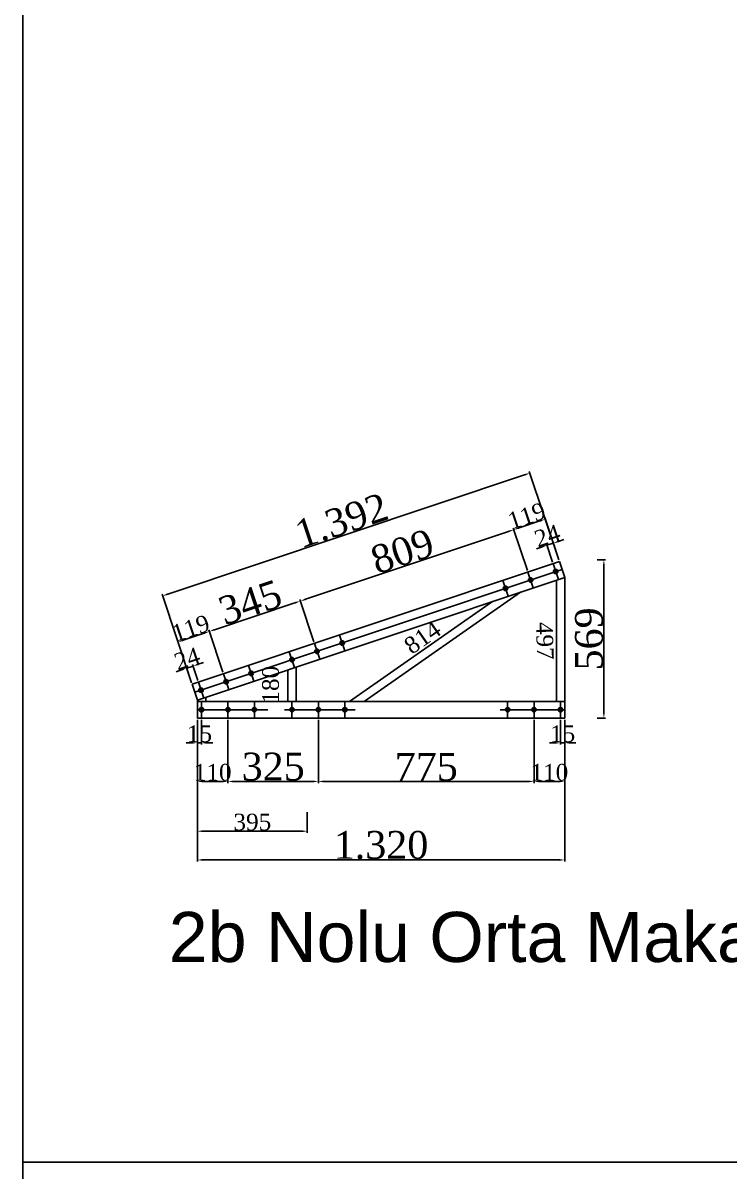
# Model space of a CAD drawing. Header units: millimetres. Extents: x 201962 to 221859, y -224854 to -197588.
# Drawn here: x 209923 to 212460, y -217728 to -213603 of the extents above; entities that cross this region are included whole.
import ezdxf

# ---------------------------------------------------------------- set-up
doc = ezdxf.new("R2010")
doc.units = ezdxf.units.MM
doc.header["$MEASUREMENT"] = 0
for name, color, linetype in [('Block1', 255, 'Continuous'), ('DUVAR', 7, 'Continuous'), ('ÖLÇÜLENDİRME', 121, 'Continuous')]:
    doc.layers.add(name, color=color, linetype=linetype)
doc.styles.add('133', font='times.ttf')
doc.styles.get("Standard").update_dxf_attribs({"font": 'arial.ttf'})
doc.dimstyles.new('MAKAS', dxfattribs={"dimscale": 20, "dimtxt": 1.3, "dimasz": 1, "dimexe": 0.3, "dimexo": 0.3, "dimgap": 0.1, "dimtad": 1, "dimrnd": 1, "dimzin": 12, "dimdsep": 46, "dimlunit": 6, "dimtxsty": '133', "dimcen": 0.8, "dimdle": 0.0005, "dimclrd": 4, "dimclre": 6, "dimclrt": 2, "dimazin": 3, "dimtfac": 1, "dimtmove": 0, "dimatfit": 2, "dimldrblk": 'DOTSMALL', "dimfxl": 0, "dimtolj": 1, "dimtzin": 0, "dimarcsym": 0})
doc.dimstyles.new('makas 1', dxfattribs={"dimscale": 20, "dimtxt": 3, "dimasz": 1.2, "dimexe": 0.3, "dimexo": 0.3, "dimgap": 0.1, "dimtad": 1, "dimrnd": 1, "dimzin": 12, "dimdsep": 46, "dimlunit": 6, "dimtxsty": '133', "dimblk": 'NONE', "dimcen": 0.8, "dimdle": 0.0005, "dimse1": 1, "dimse2": 1, "dimsd1": 1, "dimsd2": 1, "dimclrd": 105, "dimclre": 42, "dimclrt": 2, "dimazin": 3, "dimtfac": 1, "dimtmove": 0, "dimatfit": 2, "dimldrblk": 'NONE', "dimfxl": 0, "dimtolj": 1, "dimtzin": 0, "dimarcsym": 0})

# ---------------------------------------------------------------- blocks, each defined once
blk = doc.blocks.new('*D9921')
at = {"layer": 'Defpoints', "color": 0}
for p in [(210549.5, -216100.3), (210564.5, -216100.3), (210564.5, -216189.3)]:
    blk.add_point(p, dxfattribs=at)
at = {"layer": 'ÖLÇÜLENDİRME', "color": 6, "lineweight": -2, "ltscale": 0.5}
for p, q in [((210549.5, -216106.3), (210549.5, -216195.3)), ((210564.5, -216106.3), (210564.5, -216195.3))]:
    blk.add_line(p, q, dxfattribs=at)
at = {"layer": 'ÖLÇÜLENDİRME', "color": 4, "lineweight": -2, "ltscale": 0.5}
for p, q in [((210529.5, -216189.3), (210509.5, -216189.3)), ((210549.5, -216189.3), (210564.5, -216189.3)), ((210584.5, -216189.3), (210604.5, -216189.3))]:
    blk.add_line(p, q, dxfattribs=at)
at = {"layer": 'ÖLÇÜLENDİRME', "color": 4}
for points in [[(210529.5, -216192.6), (210529.5, -216186), (210549.5, -216189.3)], [(210584.5, -216186), (210584.5, -216192.6), (210564.5, -216189.3)]]:
    blk.add_solid(points, dxfattribs=at)
at = {"layer": 'ÖLÇÜLENDİRME', "color": 2, "insert": (210557, -216156.9), "char_height": 60, "attachment_point": 5, "style": '133'}
blk.add_mtext('\\A1;15', dxfattribs=at)
blk = doc.blocks.new('_DotSmall')
at = {"color": 0, "linetype": 'ByBlock', "const_width": 0.5}
blk.add_lwpolyline([(-0.0625, 0, 1), (0.0625, 0, 1)], format="xyb", close=True, dxfattribs=at)
blk = doc.blocks.new('*D9922')
at = {"layer": 'Defpoints', "color": 0}
for p in [(210549.5, -216100.3), (210659.5, -216100.3), (210659.5, -216327.9)]:
    blk.add_point(p, dxfattribs=at)
at = {"layer": 'ÖLÇÜLENDİRME', "color": 6, "lineweight": -2, "ltscale": 0.5}
for p, q in [((210549.5, -216106.3), (210549.5, -216333.9)), ((210659.5, -216106.3), (210659.5, -216333.9))]:
    blk.add_line(p, q, dxfattribs=at)
at = {"layer": 'ÖLÇÜLENDİRME', "color": 4, "lineweight": -2, "ltscale": 0.5}
blk.add_line((210569.5, -216327.9), (210639.5, -216327.9), dxfattribs=at)
at = {"layer": 'ÖLÇÜLENDİRME', "color": 4}
for points in [[(210569.5, -216324.6), (210569.5, -216331.3), (210549.5, -216327.9)], [(210639.5, -216331.3), (210639.5, -216324.6), (210659.5, -216327.9)]]:
    blk.add_solid(points, dxfattribs=at)
at = {"layer": 'ÖLÇÜLENDİRME', "color": 2, "insert": (210604.5, -216295.5), "char_height": 60, "attachment_point": 5, "style": '133'}
blk.add_mtext('\\A1;110', dxfattribs=at)
blk = doc.blocks.new('*D9923')
at = {"layer": 'Defpoints', "color": 0}
for p in [(210659.5, -216100.3), (210984.5, -216100.3), (210984.5, -216327.9)]:
    blk.add_point(p, dxfattribs=at)
at = {"layer": 'ÖLÇÜLENDİRME', "color": 6, "lineweight": -2, "ltscale": 0.5}
for p, q in [((210659.5, -216106.3), (210659.5, -216333.9)), ((210984.5, -216106.3), (210984.5, -216333.9))]:
    blk.add_line(p, q, dxfattribs=at)
at = {"layer": 'ÖLÇÜLENDİRME', "color": 4, "lineweight": -2, "ltscale": 0.5}
blk.add_line((210679.5, -216327.9), (210964.5, -216327.9), dxfattribs=at)
at = {"layer": 'ÖLÇÜLENDİRME', "color": 4}
for points in [[(210679.5, -216324.6), (210679.5, -216331.3), (210659.5, -216327.9)], [(210964.5, -216331.3), (210964.5, -216324.6), (210984.5, -216327.9)]]:
    blk.add_solid(points, dxfattribs=at)
at = {"layer": 'ÖLÇÜLENDİRME', "color": 2, "insert": (210822, -216275.2), "char_height": 100, "attachment_point": 5, "style": '133'}
blk.add_mtext('\\A1;325', dxfattribs=at)
blk = doc.blocks.new('*D9924')
at = {"layer": 'Defpoints', "color": 0}
for p in [(210984.5, -216100.3), (211759.5, -216100.3), (211759.5, -216327.9)]:
    blk.add_point(p, dxfattribs=at)
at = {"layer": 'ÖLÇÜLENDİRME', "color": 6, "lineweight": -2, "ltscale": 0.5}
for p, q in [((210984.5, -216106.3), (210984.5, -216333.9)), ((211759.5, -216106.3), (211759.5, -216333.9))]:
    blk.add_line(p, q, dxfattribs=at)
at = {"layer": 'ÖLÇÜLENDİRME', "color": 4, "lineweight": -2, "ltscale": 0.5}
blk.add_line((211004.5, -216327.9), (211739.5, -216327.9), dxfattribs=at)
at = {"layer": 'ÖLÇÜLENDİRME', "color": 4}
for points in [[(211004.5, -216324.6), (211004.5, -216331.3), (210984.5, -216327.9)], [(211739.5, -216331.3), (211739.5, -216324.6), (211759.5, -216327.9)]]:
    blk.add_solid(points, dxfattribs=at)
at = {"layer": 'ÖLÇÜLENDİRME', "color": 2, "insert": (211372, -216276), "char_height": 100, "attachment_point": 5, "style": '133'}
blk.add_mtext('\\A1;775', dxfattribs=at)
blk = doc.blocks.new('*D9927')
at = {"layer": 'Defpoints', "color": 0}
for p in [(210549.5, -216432.4), (210944.5, -216432.4), (210944.5, -216506.8)]:
    blk.add_point(p, dxfattribs=at)
at = {"layer": 'ÖLÇÜLENDİRME', "color": 6, "lineweight": -2, "ltscale": 0.5}
for p, q in [((210549.5, -216438.4), (210549.5, -216512.8)), ((210944.5, -216438.4), (210944.5, -216512.8))]:
    blk.add_line(p, q, dxfattribs=at)
at = {"layer": 'ÖLÇÜLENDİRME', "color": 4, "lineweight": -2, "ltscale": 0.5}
blk.add_line((210569.5, -216506.8), (210924.5, -216506.8), dxfattribs=at)
at = {"layer": 'ÖLÇÜLENDİRME', "color": 4}
for points in [[(210569.5, -216503.5), (210569.5, -216510.1), (210549.5, -216506.8)], [(210924.5, -216510.1), (210924.5, -216503.5), (210944.5, -216506.8)]]:
    blk.add_solid(points, dxfattribs=at)
at = {"layer": 'ÖLÇÜLENDİRME', "color": 2, "insert": (210747, -216474.2), "char_height": 60, "attachment_point": 5, "style": '133'}
blk.add_mtext('\\A1;395', dxfattribs=at)
blk = doc.blocks.new('*D9928')
at = {"layer": 'Defpoints', "color": 0}
for p in [(211869.5, -216100.3), (210549.5, -216242.8), (211869.5, -216609.9)]:
    blk.add_point(p, dxfattribs=at)
at = {"layer": 'ÖLÇÜLENDİRME', "color": 6, "lineweight": -2, "ltscale": 0.5}
for p, q in [((211869.5, -216106.3), (211869.5, -216615.9)), ((210549.5, -216248.8), (210549.5, -216615.9))]:
    blk.add_line(p, q, dxfattribs=at)
at = {"layer": 'ÖLÇÜLENDİRME', "color": 4, "lineweight": -2, "ltscale": 0.5}
blk.add_line((210569.5, -216609.9), (211849.5, -216609.9), dxfattribs=at)
at = {"layer": 'ÖLÇÜLENDİRME', "color": 4}
for points in [[(210569.5, -216606.6), (210569.5, -216613.3), (210549.5, -216609.9)], [(211849.5, -216613.3), (211849.5, -216606.6), (211869.5, -216609.9)]]:
    blk.add_solid(points, dxfattribs=at)
at = {"layer": 'ÖLÇÜLENDİRME', "color": 2, "insert": (211209.5, -216557), "char_height": 100, "attachment_point": 5, "style": '133'}
blk.add_mtext('\\A1;1.320', dxfattribs=at)
blk = doc.blocks.new('*D9929')
at = {"layer": 'Defpoints', "color": 0}
for p in [(210845.2, -215890.6), (210889.5, -215890.6), (210889.5, -216070.3)]:
    blk.add_point(p, dxfattribs=at)
at = {"layer": 'Block1', "color": 2, "insert": (210812.8, -215980.5), "char_height": 60, "attachment_point": 5, "rotation": 90, "style": '133'}
blk.add_mtext('\\A1;180', dxfattribs=at)
blk = doc.blocks.new('_None')
blk = doc.blocks.new('*D9934')
at = {"layer": 'Defpoints', "color": 0}
for p in [(210533.8, -215913.3), (210530.4, -215979), (210553.2, -215971.4)]:
    blk.add_point(p, dxfattribs=at)
at = {"layer": 'ÖLÇÜLENDİRME', "color": 6, "lineweight": -2, "ltscale": 0.5}
for p, q in [((210551.3, -215965.7), (210531.9, -215907.7)), ((210528.5, -215973.3), (210509.2, -215915.3))]:
    blk.add_line(p, q, dxfattribs=at)
at = {"layer": 'ÖLÇÜLENDİRME', "color": 4, "lineweight": -2, "ltscale": 0.5}
for p, q in [((210552.8, -215907), (210571.8, -215900.7)), ((210492.1, -215927.3), (210473.1, -215933.6)), ((210511.1, -215921), (210533.8, -215913.3))]:
    blk.add_line(p, q, dxfattribs=at)
at = {"layer": 'ÖLÇÜLENDİRME', "color": 4}
for points in [[(210551.7, -215903.8), (210553.9, -215910.2), (210533.8, -215913.3)], [(210493.1, -215930.5), (210491, -215924.1), (210511.1, -215921)]]:
    blk.add_solid(points, dxfattribs=at)
at = {"layer": 'ÖLÇÜLENDİRME', "color": 2, "insert": (210512.3, -215886.9), "char_height": 60, "attachment_point": 5, "rotation": 18.4771, "style": '133'}
blk.add_mtext('\\A1;24', dxfattribs=at)
blk = doc.blocks.new('*D9935')
at = {"layer": 'Defpoints', "color": 0}
for p in [(210592.4, -215789.2), (210643.3, -215941.2), (210530.5, -215979)]:
    blk.add_point(p, dxfattribs=at)
at = {"layer": 'ÖLÇÜLENDİRME', "color": 6, "lineweight": -2, "ltscale": 0.5}
for p, q in [((210641.4, -215935.6), (210590.5, -215783.5)), ((210528.6, -215973.3), (210477.7, -215821.3))]:
    blk.add_line(p, q, dxfattribs=at)
at = {"layer": 'ÖLÇÜLENDİRME', "color": 4, "lineweight": -2, "ltscale": 0.5}
blk.add_line((210498.6, -215820.6), (210573.5, -215795.6), dxfattribs=at)
at = {"layer": 'ÖLÇÜLENDİRME', "color": 4}
for points in [[(210497.5, -215817.5), (210499.6, -215823.8), (210479.6, -215827)], [(210574.5, -215798.7), (210572.4, -215792.4), (210592.4, -215789.2)]]:
    blk.add_solid(points, dxfattribs=at)
at = {"layer": 'ÖLÇÜLENDİRME', "color": 2, "insert": (210525.7, -215777.3), "char_height": 60, "attachment_point": 5, "rotation": 18.5025, "style": '133'}
blk.add_mtext('\\A1;119', dxfattribs=at)
blk = doc.blocks.new('*D9936')
at = {"layer": 'Defpoints', "color": 0}
for p in [(210919.2, -215680), (210970.1, -215832.1), (210643.3, -215941.3)]:
    blk.add_point(p, dxfattribs=at)
at = {"layer": 'ÖLÇÜLENDİRME', "color": 4, "lineweight": -2, "ltscale": 0.5}
blk.add_line((210611.4, -215782.8), (210900.2, -215686.3), dxfattribs=at)
at = {"layer": 'ÖLÇÜLENDİRME', "color": 6, "lineweight": -2, "ltscale": 0.5}
for p, q in [((210968.2, -215826.4), (210917.3, -215674.3)), ((210641.4, -215935.6), (210590.6, -215783.5))]:
    blk.add_line(p, q, dxfattribs=at)
at = {"layer": 'ÖLÇÜLENDİRME', "color": 4}
for points in [[(210901.3, -215689.5), (210899.2, -215683.1), (210919.2, -215680)], [(210610.4, -215779.7), (210612.5, -215786), (210592.5, -215789.2)]]:
    blk.add_solid(points, dxfattribs=at)
at = {"layer": 'ÖLÇÜLENDİRME', "color": 2, "insert": (210739.1, -215684.5), "char_height": 100, "attachment_point": 5, "rotation": 18.4851, "style": '133'}
blk.add_mtext('\\A1;345', dxfattribs=at)
blk = doc.blocks.new('*D9937')
at = {"layer": 'Defpoints', "color": 0}
for p in [(211686.7, -215423.5), (211737.6, -215575.6), (210970.1, -215832.1)]:
    blk.add_point(p, dxfattribs=at)
at = {"layer": 'ÖLÇÜLENDİRME', "color": 4, "lineweight": -2, "ltscale": 0.5}
blk.add_line((210938.2, -215673.6), (211667.7, -215429.8), dxfattribs=at)
at = {"layer": 'ÖLÇÜLENDİRME', "color": 6, "lineweight": -2, "ltscale": 0.5}
for p, q in [((211735.7, -215569.9), (211684.8, -215417.8)), ((210968.2, -215826.4), (210917.3, -215674.3))]:
    blk.add_line(p, q, dxfattribs=at)
at = {"layer": 'ÖLÇÜLENDİRME', "color": 4}
for points in [[(211668.8, -215433), (211666.7, -215426.6), (211686.7, -215423.5)], [(210937.1, -215670.5), (210939.2, -215676.8), (210919.2, -215680)]]:
    blk.add_solid(points, dxfattribs=at)
at = {"layer": 'ÖLÇÜLENDİRME', "color": 2, "insert": (211286.2, -215501.5), "char_height": 100, "attachment_point": 5, "rotation": 18.4798, "style": '133'}
blk.add_mtext('\\A1;809', dxfattribs=at)
blk = doc.blocks.new('*D9939')
at = {"layer": 'Defpoints', "color": 0}
for p in [(211799.6, -215385.8), (211737.6, -215575.7), (211850.4, -215537.9)]:
    blk.add_point(p, dxfattribs=at)
at = {"layer": 'ÖLÇÜLENDİRME', "color": 4, "lineweight": -2, "ltscale": 0.5}
blk.add_line((211705.7, -215417.1), (211780.6, -215392.1), dxfattribs=at)
at = {"layer": 'ÖLÇÜLENDİRME', "color": 6, "lineweight": -2, "ltscale": 0.5}
for p, q in [((211848.5, -215532.2), (211797.7, -215380.1)), ((211735.7, -215570), (211684.8, -215417.8))]:
    blk.add_line(p, q, dxfattribs=at)
at = {"layer": 'ÖLÇÜLENDİRME', "color": 4}
for points in [[(211781.7, -215395.3), (211779.6, -215388.9), (211799.6, -215385.8)], [(211704.6, -215414), (211706.8, -215420.3), (211686.7, -215423.5)]]:
    blk.add_solid(points, dxfattribs=at)
at = {"layer": 'ÖLÇÜLENDİRME', "color": 2, "insert": (211732.9, -215373.8), "char_height": 60, "attachment_point": 5, "rotation": 18.4771, "style": '133'}
blk.add_mtext('\\A1;119', dxfattribs=at)
blk = doc.blocks.new('*D9940')
at = {"layer": 'Defpoints', "color": 0}
for p in [(211828.4, -215471.9), (211827.7, -215545.5), (211850.4, -215537.9)]:
    blk.add_point(p, dxfattribs=at)
at = {"layer": 'ÖLÇÜLENDİRME', "color": 4, "lineweight": -2, "ltscale": 0.5}
for p, q in [((211786.6, -215485.8), (211767.7, -215492.1)), ((211805.6, -215479.5), (211828.4, -215471.9)), ((211847.3, -215465.5), (211866.3, -215459.2))]:
    blk.add_line(p, q, dxfattribs=at)
at = {"layer": 'ÖLÇÜLENDİRME', "color": 6, "lineweight": -2, "ltscale": 0.5}
for p, q in [((211825.8, -215539.9), (211803.7, -215473.8)), ((211848.5, -215532.2), (211826.5, -215466.2))]:
    blk.add_line(p, q, dxfattribs=at)
at = {"layer": 'ÖLÇÜLENDİRME', "color": 4}
for points in [[(211787.7, -215489), (211785.6, -215482.6), (211805.6, -215479.5)], [(211846.3, -215462.4), (211848.4, -215468.7), (211828.4, -215471.9)]]:
    blk.add_solid(points, dxfattribs=at)
at = {"layer": 'ÖLÇÜLENDİRME', "color": 2, "insert": (211806.9, -215445.4), "char_height": 60, "attachment_point": 5, "rotation": 18.4771, "style": '133'}
blk.add_mtext('\\A1;24', dxfattribs=at)
blk = doc.blocks.new('*D9941')
at = {"layer": 'Defpoints', "color": 0}
for p in [(211850.4, -215537.9), (210424.3, -215661.4), (210530.5, -215979)]:
    blk.add_point(p, dxfattribs=at)
at = {"layer": 'ÖLÇÜLENDİRME', "color": 4, "lineweight": -2, "ltscale": 0.5}
blk.add_line((211725.3, -215226.7), (210443.3, -215655.1), dxfattribs=at)
at = {"layer": 'ÖLÇÜLENDİRME', "color": 6, "lineweight": -2, "ltscale": 0.5}
for p, q in [((211848.5, -215532.2), (211742.4, -215214.6)), ((210528.6, -215973.3), (210422.4, -215655.7))]:
    blk.add_line(p, q, dxfattribs=at)
at = {"layer": 'ÖLÇÜLENDİRME', "color": 4}
for points in [[(211726.4, -215229.8), (211724.3, -215223.5), (211744.3, -215220.3)], [(210442.2, -215651.9), (210444.4, -215658.2), (210424.3, -215661.4)]]:
    blk.add_solid(points, dxfattribs=at)
at = {"layer": 'ÖLÇÜLENDİRME', "color": 2, "insert": (211067.6, -215390.7), "char_height": 100, "attachment_point": 5, "rotation": 18.4771, "style": '133'}
blk.add_mtext('\\A1;1.392', dxfattribs=at)
blk = doc.blocks.new('*D9948')
at = {"layer": 'Defpoints', "color": 0}
for p in [(211854.5, -216100.3), (211869.5, -216100.3), (211854.5, -216189.3)]:
    blk.add_point(p, dxfattribs=at)
at = {"layer": 'ÖLÇÜLENDİRME', "color": 6, "lineweight": -2, "ltscale": 0.5}
for p, q in [((211854.5, -216106.3), (211854.5, -216195.3)), ((211869.5, -216106.3), (211869.5, -216195.3))]:
    blk.add_line(p, q, dxfattribs=at)
at = {"layer": 'ÖLÇÜLENDİRME', "color": 4, "lineweight": -2, "ltscale": 0.5}
for p, q in [((211834.5, -216189.3), (211814.5, -216189.3)), ((211869.5, -216189.3), (211854.5, -216189.3)), ((211889.5, -216189.3), (211909.5, -216189.3))]:
    blk.add_line(p, q, dxfattribs=at)
at = {"layer": 'ÖLÇÜLENDİRME', "color": 4}
for points in [[(211834.5, -216192.6), (211834.5, -216186), (211854.5, -216189.3)], [(211889.5, -216186), (211889.5, -216192.6), (211869.5, -216189.3)]]:
    blk.add_solid(points, dxfattribs=at)
at = {"layer": 'ÖLÇÜLENDİRME', "color": 2, "insert": (211862, -216156.9), "char_height": 60, "attachment_point": 5, "style": '133'}
blk.add_mtext('\\A1;15', dxfattribs=at)
blk = doc.blocks.new('*D9949')
at = {"layer": 'Defpoints', "color": 0}
for p in [(211759.5, -216100.3), (211869.5, -216100.3), (211759.5, -216327.9)]:
    blk.add_point(p, dxfattribs=at)
at = {"layer": 'ÖLÇÜLENDİRME', "color": 6, "lineweight": -2, "ltscale": 0.5}
for p, q in [((211759.5, -216106.3), (211759.5, -216333.9)), ((211869.5, -216106.3), (211869.5, -216333.9))]:
    blk.add_line(p, q, dxfattribs=at)
at = {"layer": 'ÖLÇÜLENDİRME', "color": 4, "lineweight": -2, "ltscale": 0.5}
blk.add_line((211849.5, -216327.9), (211779.5, -216327.9), dxfattribs=at)
at = {"layer": 'ÖLÇÜLENDİRME', "color": 4}
for points in [[(211779.5, -216324.6), (211779.5, -216331.3), (211759.5, -216327.9)], [(211849.5, -216331.3), (211849.5, -216324.6), (211869.5, -216327.9)]]:
    blk.add_solid(points, dxfattribs=at)
at = {"layer": 'ÖLÇÜLENDİRME', "color": 2, "insert": (211814.5, -216295.5), "char_height": 60, "attachment_point": 5, "style": '133'}
blk.add_mtext('\\A1;110', dxfattribs=at)
blk = doc.blocks.new('*D9950')
at = {"layer": 'Defpoints', "color": 0}
for p in [(211710.9, -215604.2), (211747.1, -215656.1), (211079.5, -216122.3)]:
    blk.add_point(p, dxfattribs=at)
at = {"layer": 'Block1', "color": 2, "insert": (211358.5, -215810.7), "char_height": 60, "attachment_point": 5, "rotation": 34.9275, "style": '133'}
blk.add_mtext('\\A1;814', dxfattribs=at)
blk = doc.blocks.new('*D9951')
at = {"layer": 'Defpoints', "color": 0}
for p in [(211806.2, -215574), (211774, -216072), (211823.5, -216070.3)]:
    blk.add_point(p, dxfattribs=at)
at = {"layer": 'Block1', "color": 2, "insert": (211797.9, -215822.8), "char_height": 60, "attachment_point": 5, "rotation": 271.9929, "style": '133'}
blk.add_mtext('\\A1;497', dxfattribs=at)
blk = doc.blocks.new('*D9952')
at = {"layer": 'Defpoints', "color": 0}
for p in [(211979.6, -215531.6), (212010.2, -215531.6), (211979.6, -216100.3)]:
    blk.add_point(p, dxfattribs=at)
at = {"layer": 'ÖLÇÜLENDİRME', "color": 6, "lineweight": -2, "ltscale": 0.5}
for p, q in [((211985.6, -215531.6), (212016.2, -215531.6)), ((211985.6, -216100.3), (212016.2, -216100.3))]:
    blk.add_line(p, q, dxfattribs=at)
at = {"layer": 'ÖLÇÜLENDİRME', "color": 4, "lineweight": -2, "ltscale": 0.5}
blk.add_line((212010.2, -216080.3), (212010.2, -215551.6), dxfattribs=at)
at = {"layer": 'ÖLÇÜLENDİRME', "color": 4}
for points in [[(212013.6, -215551.6), (212006.9, -215551.6), (212010.2, -215531.6)], [(212006.9, -216080.3), (212013.6, -216080.3), (212010.2, -216100.3)]]:
    blk.add_solid(points, dxfattribs=at)
at = {"layer": 'ÖLÇÜLENDİRME', "color": 2, "insert": (211957.3, -215816), "char_height": 100, "attachment_point": 5, "rotation": 90, "style": '133'}
blk.add_mtext('\\A1;569', dxfattribs=at)

msp = doc.modelspace()

# ---------------------------------------------------------------- linework, layer by layer
at = {"color": 2}
for points in [[(209922.706, -210537.41), (220819.065, -210537.41), (220819.065, -217695.739), (209922.706, -217695.739)], [(209922.706, -217695.739), (220819.065, -217695.739), (220819.065, -224854.068), (209922.706, -224854.068)]]:
    msp.add_lwpolyline(points, close=True, dxfattribs=at)
at = {"layer": 'Block1', "color": 1}
for p, q in [((211850.447, -215537.938), (210530.463, -215979.013)), ((211869.462, -215594.845), (210549.462, -216035.926)), ((210579.462, -216040.326), (210579.462, -216025.901)), ((210549.462, -216040.326), (210549.462, -216035.87)), ((210549.462, -216040.326), (211869.462, -216040.326)), ((210549.462, -216040.326), (210549.462, -216100.326)), ((210549.462, -216100.326), (211869.462, -216100.326))]:
    msp.add_line(p, q, dxfattribs=at)
at = {"layer": 'Block1', "color": 2}
for p, q in [((210564.462, -216040.326), (210564.462, -216100.326)), ((210659.462, -216040.326), (210659.462, -216100.326)), ((210754.462, -216040.326), (210754.462, -216100.326)), ((210889.462, -216040.326), (210889.462, -216100.326)), ((210984.462, -216040.326), (210984.462, -216100.326)), ((211079.462, -216040.326), (211079.462, -216100.326)), ((211664.462, -216040.326), (211664.462, -216100.326)), ((211759.462, -216040.326), (211759.462, -216100.326)), ((211854.462, -216040.326), (211854.462, -216100.326))]:
    msp.add_line(p, q, dxfattribs=at)
at = {"layer": 'Block1', "color": 1}
for centre, radius in [((211837.192, -215573.998), 8), ((211837.192, -215573.998), 4), ((211747.089, -215604.106), 8), ((211747.089, -215604.106), 4), ((211656.986, -215634.214), 8), ((211656.986, -215634.214), 4), ((211069.668, -215830.417), 8), ((210979.565, -215860.525), 8), ((210979.565, -215860.525), 4), ((211069.668, -215830.417), 4), ((210889.462, -215890.633), 8), ((210889.462, -215890.633), 4), ((210742.923, -215939.594), 8), ((210742.923, -215939.594), 4), ((210652.82, -215969.702), 8), ((210652.82, -215969.702), 4), ((210562.717, -215999.811), 8), ((210562.717, -215999.811), 4), ((210564.462, -216070.326), 8), ((210564.462, -216070.326), 4), ((210659.462, -216070.326), 8), ((210659.462, -216070.326), 4), ((210754.462, -216070.326), 8), ((210754.462, -216070.326), 4), ((210889.462, -216070.326), 8), ((210889.462, -216070.326), 4), ((210984.462, -216070.326), 8), ((210984.462, -216070.326), 4), ((211079.462, -216070.326), 8), ((211079.462, -216070.326), 4), ((211664.462, -216070.326), 8), ((211664.462, -216070.326), 4), ((211759.462, -216070.326), 8), ((211759.462, -216070.326), 4), ((211854.462, -216070.326), 8), ((211854.462, -216070.326), 4)]:
    msp.add_circle(centre, radius, dxfattribs=at)
at = {"layer": 'DUVAR', "color": 1}
for p, q in [((211869.462, -215594.845), (211850.447, -215537.938)), ((211839.462, -216040.326), (211839.462, -215604.87)), ((211869.462, -216100.326), (211869.462, -215594.845)), ((211148.621, -216040.326), (211710.471, -215647.973)), ((211096.223, -216040.326), (211609.995, -215681.547)), ((210874.462, -216040.326), (210874.462, -215927.326)), ((210904.462, -216040.326), (210904.462, -215917.302)), ((210549.462, -216035.87), (210530.447, -215978.963)), ((210549.462, -216100.326), (211869.462, -216100.326)), ((210549.462, -216100.326), (211869.462, -216100.326)), ((210549.462, -216100.326), (211869.462, -216100.326)), ((210549.462, -216100.326), (211869.462, -216100.326)), ((210549.462, -216100.326), (211869.462, -216100.326))]:
    msp.add_line(p, q, dxfattribs=at)
at = {"layer": 'ÖLÇÜLENDİRME', "color": 2, "ltscale": 0.5}
for p, q in [((210539.955, -216007.417), (211859.943, -215566.358)), ((211756.597, -215632.56), (211737.581, -215575.653)), ((211846.7, -215602.452), (211827.684, -215545.545)), ((211666.494, -215662.668), (211647.478, -215605.761)), ((211079.176, -215858.87), (211060.16, -215801.963)), ((210898.97, -215919.086), (210879.955, -215862.179)), ((210989.073, -215888.978), (210970.057, -215832.071)), ((210662.328, -215998.156), (210643.312, -215941.249)), ((210752.431, -215968.048), (210733.415, -215911.141)), ((210572.225, -216028.264), (210553.21, -215971.357)), ((210803.247, -216070.326), (210549.462, -216070.326)), ((211116.333, -216070.326), (210862.549, -216070.326)), ((211869.462, -216070.326), (211637.549, -216070.326))]:
    msp.add_line(p, q, dxfattribs=at)

# ---------------------------------------------------------------- texts
at = {"layer": 'ÖLÇÜLENDİRME', "color": 2, "insert": (210446.714, -216796.568), "char_height": 180, "width": 11477.02618, "attachment_point": 1}
msp.add_mtext('2b Nolu Orta Makas 4 ad.  ( Omegasız )', dxfattribs=at)

# ---------------------------------------------------------------- dimensions: what is measured, and where the dimension line sits
at = {"layer": 'Block1', "color": 1}
for p1, p2, distance, picture, middle in [((211806.247, -215573.998), (211823.517, -216070.326), -49.57, '*D9951', (211797.863, -215822.754)), ((211079.462, -216122.314), (211747.089, -215656.094), 63.291, '*D9950', (211358.46, -215810.707)), ((210889.462, -216070.326), (210889.462, -215890.633), 44.226, '*D9929', (210812.786, -215980.479))]:
    dim = msp.add_aligned_dim(p1=p1, p2=p2, distance=distance, dimstyle='makas 1', override={"dimtxt": 3}, dxfattribs=at)
    dim.commit()
    dim.dimension.update_dxf_attribs({"geometry": picture, "text_midpoint": middle})
at = {"layer": 'ÖLÇÜLENDİRME', "color": 1, "ltscale": 0.5}
for p1, p2, distance, picture, middle in [((211850.447, -215537.938), (210530.463, -215979.013), -334.886, '*D9941', (211067.555, -215390.679)), ((210970.073, -215832.117), (211737.569, -215575.618), 160.433, '*D9937', (211286.201, -215501.534)), ((211979.627, -216100.326), (211979.627, -215531.584), -30.599, '*D9952', (211957.325, -215815.955)), ((210643.329, -215941.299), (210970.057, -215832.071), 160.385, '*D9936', (210739.117, -215684.546))]:
    dim = msp.add_aligned_dim(p1=p1, p2=p2, distance=distance, dimstyle='MAKAS', override={"dimtxt": 5, "dimdle": 1}, dxfattribs=at)
    dim.commit()
    dim.dimension.update_dxf_attribs({"geometry": picture, "text_midpoint": middle})
for base, p1, p2, angle, picture, middle, dimtype in [((211799.598, -215385.767), (211737.581, -215575.653), (211850.447, -215537.938), 18.477135, '*D9939', (211743.165, -215404.624), 161), ((211828.364, -215471.854), (211827.684, -215545.545), (211850.447, -215537.938), 18.477135, '*D9940', (211816.983, -215475.657), 161), ((210592.441, -215789.231), (210530.463, -215979.013), (210643.312, -215941.249), 18.502491, '*D9935', (210536.016, -215808.114), 161), ((210533.825, -215913.347), (210530.447, -215978.963), (210553.21, -215971.357), 18.477135, '*D9934', (210522.444, -215917.15), 161), ((211759.462, -216327.947), (211869.462, -216100.326), (211759.462, -216100.326), 180, '*D9949', (211814.462, -216327.947), 160), ((211854.462, -216189.303), (211869.462, -216100.326), (211854.462, -216100.326), 180, '*D9948', (211861.962, -216189.303), 160)]:
    dim = msp.add_linear_dim(base=base, p1=p1, p2=p2, angle=angle, dimstyle='MAKAS', override={"dimtxt": 3}, dxfattribs=at)
    dim.commit()
    dim.dimension.update_dxf_attribs({"geometry": picture, "text_midpoint": middle, "dimtype": dimtype})
for base, p2, picture, middle in [((210564.462, -216189.303), (210564.462, -216100.326), '*D9921', (210556.962, -216189.303)), ((210659.462, -216327.947), (210659.462, -216100.326), '*D9922', (210604.462, -216327.947))]:
    dim = msp.add_linear_dim(base=base, p1=(210549.462, -216100.326), p2=p2, dimstyle='MAKAS', override={"dimtxt": 3}, dxfattribs=at)
    dim.commit()
    dim.dimension.update_dxf_attribs({"geometry": picture, "text_midpoint": middle, "dimtype": 160})
for base, p1, p2, override, picture, middle in [((211869.462, -216609.946), (210549.462, -216242.757), (211869.462, -216100.326), {"dimtxt": 5, "dimdle": 1}, '*D9928', (211209.462, -216557.045)), ((210984.462, -216327.947), (210659.462, -216100.326), (210984.462, -216100.326), {"dimtxt": 5, "dimdle": 1}, '*D9923', (210821.962, -216275.196)), ((211759.462, -216327.947), (210984.462, -216100.326), (211759.462, -216100.326), {"dimtxt": 5, "dimdle": 1}, '*D9924', (211371.962, -216276.047)), ((210944.462, -216506.784), (210549.462, -216432.352), (210944.462, -216432.352), {"dimtxt": 3}, '*D9927', (210746.962, -216474.243))]:
    dim = msp.add_linear_dim(base=base, p1=p1, p2=p2, dimstyle='MAKAS', override=override, dxfattribs=at)
    dim.commit()
    dim.dimension.update_dxf_attribs({"geometry": picture, "text_midpoint": middle})

doc.saveas('drawing.dxf')
